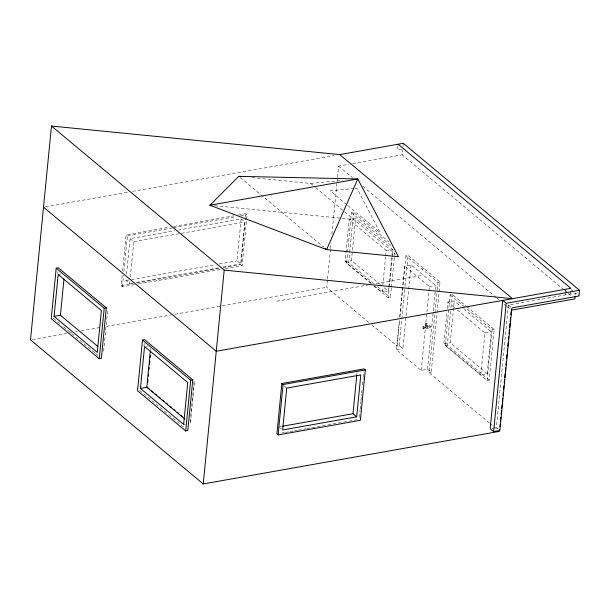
<?xml version="1.0" encoding="UTF-8"?>
<svg xmlns="http://www.w3.org/2000/svg" width="610" height="610" viewBox="0 0 610 610"><rect width="100%" height="100%" fill="white"/><g stroke="black" fill="none" stroke-linecap="round" stroke-linejoin="round"><path stroke-width="0.46" stroke-dasharray="3.05 2.29" d="M57.767 273.425L57.95 271.549M103.624 351.268L107.726 309.384M134.558 284.687L122.397 286.845L121.161 285.815L122.267 274.5M122.64 270.733L126.156 234.903L170.129 227.103M122.397 286.845L123.502 275.529M123.876 271.763L127.391 235.933L126.156 234.903M132.446 283.124L129.648 283.627L125.942 280.531L126.125 278.671M126.583 274.02L130.052 238.647L174.856 230.694M129.648 283.627L129.831 281.759M130.288 277.108L133.758 241.743L130.052 238.647M143.975 346.221L144.25 343.407M150.456 350.056L150.639 348.196M241.133 218.929L244.839 222.025L240.729 263.909L237.023 260.813L241.133 218.929L178.593 230.031M238.426 214.979L245.914 213.645L247.149 214.682L242.155 265.586L240.919 264.557L245.449 218.365M245.54 217.419L245.914 213.645M368.791 322.393L326.724 287.302L327.471 279.723M327.562 278.778L330.437 249.429M330.529 248.483L331.085 242.803M331.924 234.278L337.033 182.199M337.124 181.254L337.399 178.417M337.49 177.464L338.611 166.103L348.889 164.281M371.215 283.391L345.1 261.598L349.202 219.714L355.561 218.586L392.565 249.452L388.913 286.685M371.025 283.505L346.556 263.101L347.563 252.845M347.654 251.915L351.49 212.768L353.609 212.394L388.867 241.804M373.861 283.726L348.676 262.719L349.591 253.402M349.683 252.471L353.609 212.394M380.48 284.679L351.452 260.47L355.561 218.586M356.819 374.631L357.002 372.763M359.313 417.446L360.045 409.981M360.136 409.043L360.868 401.578M360.96 400.648L361.6 394.113M361.692 393.183L362.149 388.517M362.515 384.78L363.156 378.246M363.247 377.315L363.705 372.649M388.822 287.615L388.456 291.336L382.104 292.464L382.653 286.883M382.744 285.953L385.573 257.1M385.665 256.169L386.206 250.58L349.202 219.714M397.941 145.874L397.545 149.961L402.745 149.038M563.93 289.742L402.173 154.826L402.661 149.869M402.981 146.583L403.301 143.312M391.323 288.217L390.408 297.535L388.296 297.909L389.294 287.661M389.386 286.723L392.222 257.832M392.314 256.901L393.046 249.444M391.414 287.279L394.8 252.799M399.939 316.834L405.932 255.697L408.052 255.323L440.077 282.026L431.224 372.313L427.564 369.271L421.213 370.4L396.5 349.789L399.359 320.608M399.725 316.842L404.712 266.013L411.071 264.885L435.784 285.503L433.291 310.909M411.071 264.885L402.859 348.661L399.199 345.611L397.079 345.984L399.573 320.593M399.199 345.611L404.918 287.302M405.009 286.357L408.052 255.323M422.867 328.371L423.035 326.609L427.701 325.786L427.526 327.547L422.867 328.371L423.851 329.202L430.21 328.073L430.378 326.304L426.924 323.422L425.223 323.719L425.056 325.488L427.526 327.547M423.851 329.202L424.026 327.433L423.035 326.609M421.213 370.4L429.425 286.631L404.712 266.013M430.21 328.073L426.748 325.183L426.924 323.422M427.564 369.271L433.199 311.855M489.304 422.905L429.104 372.695L437.126 290.871M437.217 289.925L437.957 282.407L405.932 255.697M463.714 308.797L491.294 331.802L487.184 373.686L480.825 374.814L443.821 343.948L446.924 312.297M447.29 308.576L447.931 302.064L454.282 300.936L460.817 306.38M466.711 306.563L494.176 329.469L489.205 380.106L487.085 380.48L445.178 345.527L450.142 294.889L452.262 294.508L465.987 305.961M489.205 380.106L447.298 345.146L450.607 311.39M450.973 307.638L452.262 294.508M487.184 373.686L450.18 342.82L454.282 300.936M480.825 374.814L484.935 332.93L456.638 309.323M487.085 380.48L492.057 329.842L466.04 308.149M498.454 429.326L496.38 427.595L508.397 305.023L575.482 293.12L578.936 296.002M565.333 294.92L565.569 292.464M565.653 291.641L565.897 289.186M570.281 294.043L570.678 289.948M575.314 294.767L575.482 293.12M45.384 206.836L127.879 192.196M132.568 191.365L334.112 155.588M352.633 163.617L402.173 154.826M173.873 226.432L233.752 215.81M127.391 235.933L172.302 227.965M173.232 227.797L235.917 216.672M240.599 215.841L247.149 214.682M133.758 241.743L180.43 233.455M181.361 233.287L244.839 222.025M58.186 274.492L60.908 274.012M125.942 280.531L130.609 279.708M131.539 279.54L215.559 264.626M219.287 263.962L237.023 260.813M136.182 282.468L219.264 267.721M222.993 267.058L240.729 263.909M121.161 285.815L133.323 283.658M137.067 282.994L219.402 268.377M223.146 267.714L240.919 264.557M138.302 284.024L221.575 269.246M225.319 268.575L242.155 265.586M386.206 250.58L392.565 249.452M345.1 261.598L351.452 260.47M346.556 263.101L348.676 262.719M421.945 269.048L424.064 268.674M32.376 339.549L68.938 333.06M69.868 332.892L71.744 332.557M75.495 331.893L77.371 331.558M81.122 330.894L99.872 327.562M106.43 326.403L171.113 314.92M174.864 314.257L326.724 287.302M276.795 301.218L367.502 285.122M375.92 283.627L423.424 275.194M437.957 282.407L440.077 282.026M429.425 286.631L435.784 285.503M146.369 346.213L148.184 345.885M425.056 325.488L426.748 325.183M424.026 327.433L430.378 326.304M492.057 329.842L494.176 329.469M484.935 332.93L491.294 331.802M396.5 349.789L402.859 348.661M443.821 343.948L450.18 342.82M445.178 345.527L447.298 345.146M429.104 372.695L431.224 372.313M183.633 424.438L185.448 424.118M279.868 426.695L281.744 426.367M281.561 433.077L284.367 432.582M285.305 432.414L289.041 431.75M289.971 431.583L293.715 430.919M294.645 430.759L297.451 430.256M298.381 430.096L305.862 428.769M306.792 428.601L357.262 419.642M491.942 428.38L496.38 427.595M252.021 177.647L310.65 183.457L342.713 180.407M354.158 188.52L330.117 190.8L346.709 204.64M355.081 188.429L356.934 188.254L380.06 232.456L347.425 205.234M214.644 205.692L353.83 219.47M571.09 289.453L574.018 291.9M564.662 290.352L567.59 292.792M568.322 293.402L571.25 295.85M508.397 305.023L511.165 307.333M338.611 166.103L352.511 177.701M362.759 186.248L495.976 297.36M496.708 297.97L498.904 299.8M504.028 304.077L506.224 305.907M506.956 306.517L511.348 310.185M450.142 294.889L465.316 307.547M351.49 212.768L392.504 246.981M310.65 183.457L315.042 187.118M315.774 187.727L395.608 254.317M447.931 302.064L455.906 308.721M384.109 287.707L388.456 291.336M425.223 323.719L427.701 325.786M377.46 286.731L390.408 297.535M374.121 285.808L382.104 292.464M373.899 285.907L388.296 297.909M240.248 177.556L323.742 247.202M371.696 324.81L397.079 345.984M490.028 423.515L497.287 429.562M284.268 386.008L286.738 388.074M279.548 427.381L281.401 428.929M53.367 318.29L60.642 324.36M63.554 326.785L94.825 352.87M95.549 353.472L98.462 355.897M139.644 390.408L168.101 414.137M168.833 414.747L184.151 427.526M194.094 381.425L189.992 423.309L190.411 423.233L194.521 381.349L194.094 381.425"/><path stroke-width="0.91" d="M579.5 290.268L506.208 303.277L502.747 300.394L490.173 428.693L493.627 431.583L499.842 430.477L511.859 307.913L578.936 296.002L579.5 290.268L403.301 143.312L339.739 154.589L51.469 126.049L30.5 339.877L203.237 483.951L499.46 431.377L499.643 429.486M56.196 268.187L51.248 318.664L99.255 358.703L101.367 358.329L106.315 307.852L58.316 267.813L56.196 268.187L104.203 308.225L106.315 307.852M54.076 316.377L58.186 274.492L101.374 310.513L97.264 352.397L54.076 316.377L60.436 315.248L97.768 346.388M60.436 315.248L63.997 278.953M99.255 358.703L104.203 308.225M142.504 340.022L137.524 390.781L185.684 430.95L187.804 430.568L192.783 379.809L144.623 339.648L142.504 340.022L190.663 380.19L192.783 379.809M140.445 388.417L144.555 346.533L187.743 382.554L183.633 424.438L140.445 388.417L147.231 387.213M150.365 350.986L146.804 387.289L184.868 419.032M147.689 382.562L147.955 379.771M148.321 376.042L148.504 374.182M148.962 369.53L149.145 367.67M149.511 363.941L149.785 361.15M150.151 357.429L150.334 355.569M185.684 430.95L190.663 380.19M203.237 483.951L224.206 270.123L51.469 126.049M281.835 383.507L276.894 433.908L278.129 434.938L360.365 420.343L365.306 369.942L364.071 368.913L281.835 383.507L283.07 384.544L365.306 369.942M278.129 434.938L283.07 384.544M356.69 416.813L282.636 429.958L286.738 388.074L360.8 374.929L356.69 416.813L352.984 413.717L356.728 375.562M493.627 431.583L506.208 303.277M499.925 426.642L500.2 423.805M500.482 420.961L500.856 417.171M501.13 414.335L501.504 410.545M501.687 408.654L502.06 404.865M502.335 402.028L502.709 398.238M502.991 395.394L503.265 392.558M503.547 389.714L503.913 385.932M504.195 383.088L504.569 379.298M504.752 377.407L505.126 373.617M505.4 370.781L505.682 367.937M505.957 365.1L506.33 361.311M506.613 358.474L506.979 354.685M507.261 351.84L507.535 349.004M507.817 346.16L508.191 342.378M508.466 339.534L508.748 336.69M509.022 333.853L509.396 330.063M509.67 327.227L510.044 323.437M510.227 321.546L510.6 317.757M510.883 314.912L511.249 311.13M575.154 296.422L574.91 298.9L511.348 310.185M238.785 176.336L209.901 205.219L326.625 249.604L398.483 256.719L357.803 178.966L238.785 176.336L241.621 176.618M282.674 426.199L352.984 413.717M211.8 205.41L209.901 205.219L357.803 178.966L326.625 249.604L325.183 248.4M224.206 270.123L512.476 298.671L339.739 154.589M398.101 144.234L570.838 288.309L216.245 351.246L43.516 207.171M147.963 387.823L149.427 389.043M151.623 390.88L153.087 392.1M155.283 393.93L156.747 395.15M158.943 396.98L160.407 398.2M162.595 400.038L164.059 401.258M166.255 403.088L167.719 404.308M169.915 406.138L171.379 407.358M173.575 409.188L175.04 410.416M177.236 412.246L178.7 413.466M180.895 415.296L182.359 416.516"/></g></svg>
